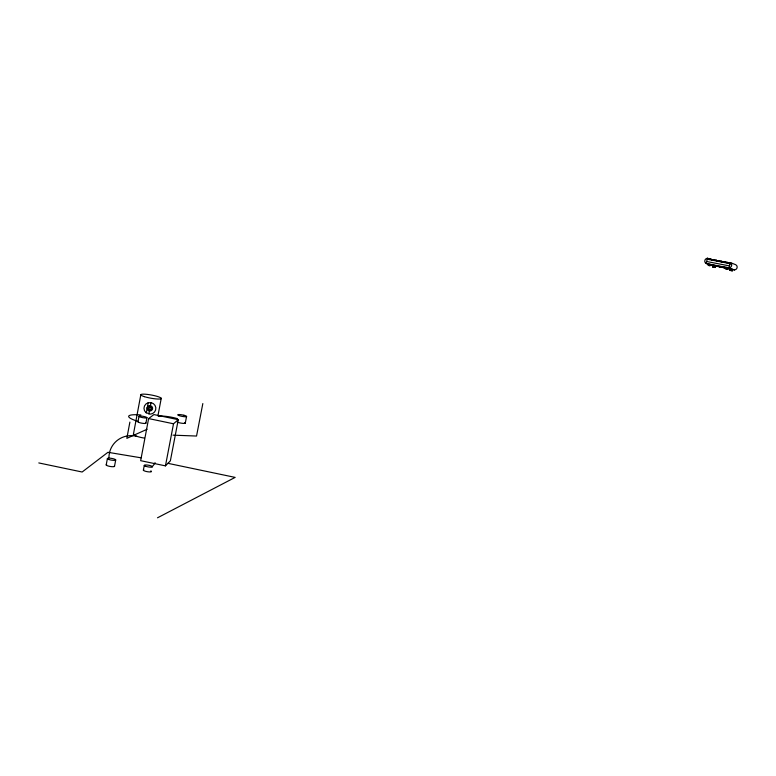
<?xml version="1.0" encoding="UTF-8"?>
<svg xmlns="http://www.w3.org/2000/svg" width="776" height="776" viewBox="0 0 776 776"><rect width="100%" height="100%" fill="white"/><g stroke="black" fill="none" stroke-linecap="round" stroke-linejoin="round"><path stroke-width="1.16" d="M106.205 464.96L107.379 458.626M114.538 466.221L115.711 459.896M129.883 422.095L126.837 438.353L147.091 429.274M133.394 434.385L140.805 394.877M137.953 421.843L138.991 416.343M146.295 412.861L147.207 408.06M147.294 407.555L148.197 402.773L151.194 402.666A5.956 5.81 8.3 0 1 150.224 414.141L145.936 412.619A5.956 5.81 8.3 0 1 148.119 402.783M145.917 423.124L146.955 417.634M148.866 414.025L151.01 402.647M148.614 418.574L140.66 460.682L165.453 465.872L170.361 460.847L178.267 419.67L153.92 414.578L148.614 418.574L173.514 423.783L178.267 419.67M143.366 470.198L144.268 465.435M157.935 415.761L161.253 398.282M165.453 465.872L173.514 423.783M185.26 423.221L186.55 416.547M202.837 403.559L196.541 436.044L172.98 435.152M713.348 260.426L707.46 258.195L706.179 263.491L708.148 264.189M708.148 259.359L708.313 258.699L715.055 260.358M712.96 260.29L713.125 259.62M713.503 260.387L713.658 259.727L721.331 261.745M713.299 265.344L716.2 265.877L713.357 265.353M715.065 265.664L711.058 264.8L715.54 265.78M715.666 265.974L710.525 264.975M716.316 265.848L717.519 266.226L716.655 265.809M712.145 265.179L716.82 266.11L712.378 265.227M718.324 261.318L718.489 260.649M718.867 261.425L719.022 260.755L726.103 262.56M719.837 266.566L720.613 266.74L714.88 265.916M719.236 266.546L720.351 266.702L718.401 266.44M721.069 266.905L724.144 267.536M723.707 262.356L723.872 261.687M722.96 267.119L726.908 268.011M724.25 262.453L724.415 261.793L731.467 263.588M723.785 267.254L723.93 267.225M728.033 268.283L723.484 267.526L725.366 267.807M729.11 263.394L729.275 262.725M730.303 262.569L729.003 267.904L734.484 269.951A2.881 2.735 -29.1 0 0 735.764 264.732L730.303 262.569A2.939 2.794 -30.3 0 1 729.003 267.904L706.179 263.491A2.9 2.764 -34.8 0 1 707.46 258.195M729.168 268.389L724.134 267.429L729.246 268.35M157.499 517.805L235.138 477.395L167.936 463.33M708.071 263.927L710.35 264.422M719.168 266.42L720.031 266.449M711.272 259.329L710.651 259.203L711.32 259.329M721.457 261.279L722.039 261.386L721.37 261.26M724.716 267.633L728.257 268.38M730.303 268.612L729.683 268.554L730.352 268.622M141.057 457.811L107.951 452.301L82.14 472.012L38.8 462.933M720.991 266.886L723.591 267.429M727.413 267.73C729.877 268.089 722.97 266.789 726.714 267.604M720.147 267.342L719.953 267.284M728.286 263.336L730.565 263.772L707.217 259.184L707.76 259.388M725.114 267.681L730.216 268.651L725.056 267.613M706.664 261.502L729.488 265.906M710.118 264.897L734.484 269.951M731.361 269.214C727.403 268.535 735.376 270 731.322 269.291M714.211 265.887C710.147 265.179 718.227 266.672 714.163 265.964M710.166 264.839L715.171 265.731M709.06 265.479C713.115 266.391 705.132 264.665 709.07 265.567M724.551 267.545L725.288 267.652M724.784 267.584L725.337 267.662M708.313 258.699L710.273 259.446M713.658 259.727L717.509 261.192M719.022 260.755L721.864 261.851M724.415 261.793L728.868 263.53M712.087 265.605A2.842 2.716 -33.4 0 1 711.388 265.082M144.317 438.091A10.379 1.93 10.1 0 1 133.588 433.9M108.941 457.617A23.028 22.407 35.6 0 1 136.848 436.325M140.873 414.956A23.251 4.035 10.3 0 0 138.215 421.446L138.361 421.543A4.055 0.718 10.2 0 0 141.688 423.162A4.055 0.718 10.2 0 0 145.713 422.91M158.362 416.373A12.823 2.183 10.4 0 1 177.461 418.652M184.484 422.503A4.52 0.776 10.5 0 1 183.466 423.415A4.52 0.776 10.5 0 1 177.258 422.115M155.074 462.68A23.843 23.212 36.1 0 1 152.115 466.851M150.806 470.886A4.142 0.883 9.9 0 1 150.272 471.934A4.142 0.883 9.9 0 1 145.044 471.139A4.142 0.883 9.9 0 1 143.773 469.82M114.344 465.949A4.219 0.892 9.6 0 1 110.008 466.434A4.219 0.892 9.6 0 1 106.681 464.572M147.236 407.72L147.168 408.428A2.774 2.706 8.3 0 0 149.322 410.97L150.04 411.037A2.774 2.706 8.3 0 0 150.554 405.712L149.826 405.635A2.774 2.706 8.3 0 0 147.489 407.06L147.236 407.72M139.971 416.004L139.389 416.052A4.055 0.698 10.2 0 0 142.881 417.682A4.055 0.698 10.2 0 0 146.625 417.342A4.055 0.698 10.2 0 0 139.971 416.004M729.721 270.29L732.369 270.834L729.721 270.29M712.581 266.954L715.21 267.497L712.581 266.954M725.191 268.632L727.859 269.185L725.191 268.632M716.044 260.232L716.665 260.358L716.102 260.232M726.811 262.288L727.432 262.424L726.811 262.288M183.99 415.267L182.884 415.014A4.52 0.747 10.6 0 0 177.879 415.063A4.52 0.747 10.6 0 0 185.057 416.741A4.52 0.747 10.6 0 0 183.99 415.267M144.414 396.662A10.418 1.62 10.4 0 0 161.117 398.689A10.418 1.62 10.4 0 0 147.576 394.431A10.418 1.62 10.4 0 0 144.414 396.662M148.953 409.466A1.523 1.484 8.3 0 0 151.436 408.622A1.523 1.484 8.3 0 0 149.429 406.934A1.523 1.484 8.3 0 0 148.953 409.466M108.747 459.46A4.229 0.873 9.6 0 0 115.624 460.11A4.229 0.873 9.6 0 0 110.279 458.209A4.229 0.873 9.6 0 0 108.747 459.46M145.675 466.279A4.142 0.863 10 0 0 152.348 466.9A4.142 0.863 10 0 0 146.984 465.008A4.142 0.863 10 0 0 145.675 466.279"/></g></svg>
